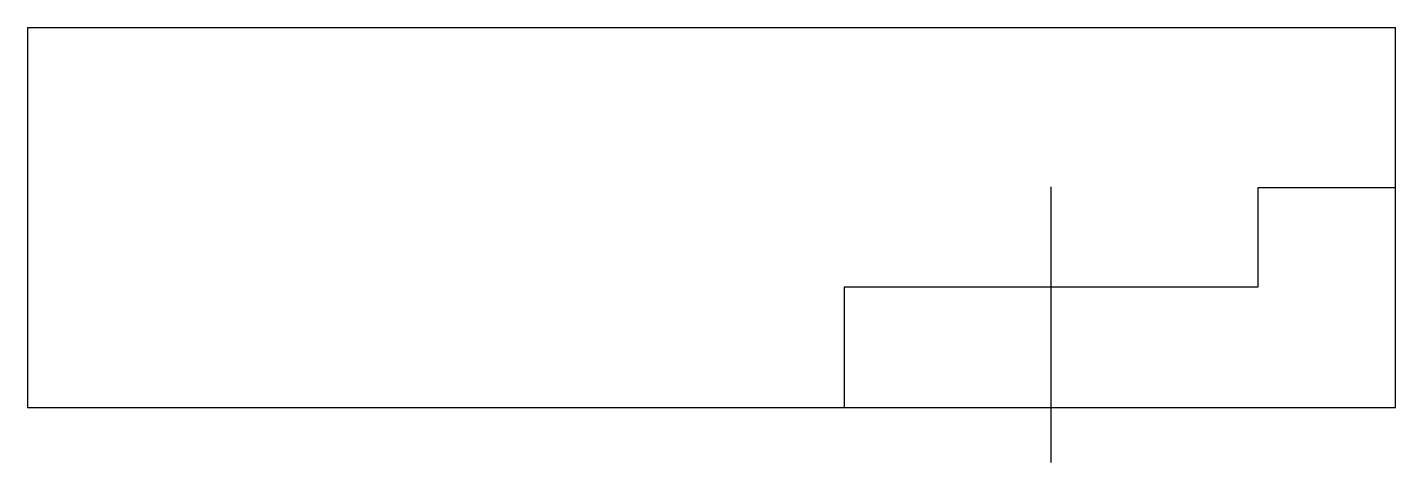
# Model space of a CAD drawing. Header units: inches. Extents: x -30 to 16.5, y -2.5 to 13.5.
# Drawn here: x -30 to -27.519, y -0.1 to 0.689 of the extents above.
import ezdxf

# ---------------------------------------------------------------- set-up
doc = ezdxf.new("R2010")
doc.units = ezdxf.units.IN
doc.header["$MEASUREMENT"] = 0
doc.layers.get('0').update_dxf_attribs({"lineweight": 25})
doc.layers.add('Cuts', color=30, linetype='Continuous', lineweight=25, true_color=0xff7f00)
doc.layers.add('Screw', color=5, linetype='Continuous', lineweight=25, true_color=0x0000ff)

msp = doc.modelspace()

# ---------------------------------------------------------------- linework, layer by layer
for p, q in [((-30, 0.689), (-30, 0)), ((-30, 0.689), (-27.519, 0.689)), ((-27.519, 0), (-27.519, 0.689)), ((-30, 0), (-27.519, 0))]:
    msp.add_line(p, q)
at = {"layer": 'Cuts'}
for p, q in [((-27.519, 0.39825), (-27.769, 0.39825)), ((-27.769, 0.39825), (-27.769, 0.21825)), ((-27.769, 0.21825), (-28.519, 0.21825)), ((-28.519, 0.21825), (-28.519, 0))]:
    msp.add_line(p, q, dxfattribs=at)
at = {"layer": 'Screw'}
msp.add_line((-28.144, 0.4), (-28.144, -0.1), dxfattribs=at)

doc.saveas('drawing.dxf')
